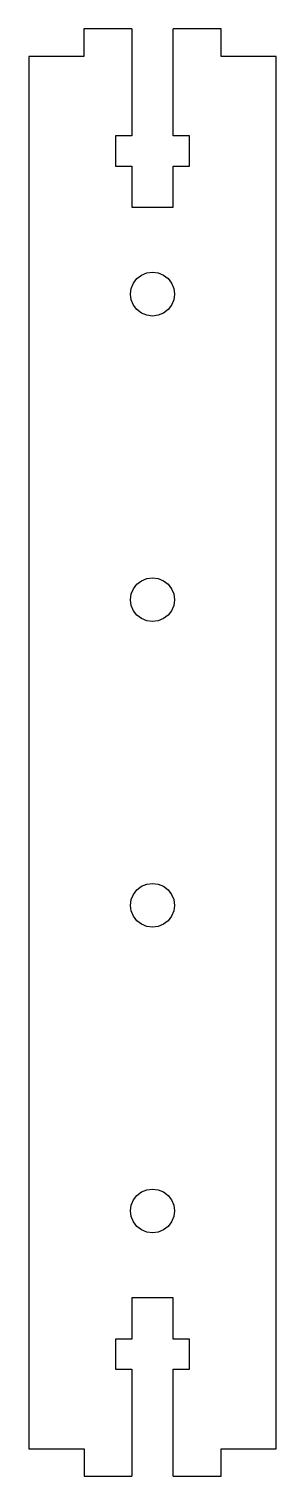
# Model space of a CAD drawing. Extents: x -306 to 306, y -184 to 184.
# Drawn here: x -209.8 to -191.8, y 78.6 to 184.2 of the extents above; entities that cross this region are included whole.
import ezdxf

# ---------------------------------------------------------------- set-up
doc = ezdxf.new("R2010")
doc.units = 0
doc.layers.get('0').update_dxf_attribs({"linetype": 'CONTINUOUS'})

msp = doc.modelspace()

# ---------------------------------------------------------------- linework, layer by layer
for p, q in [((-205.76, 184.18), (-205.76, 182.18)), ((-202.26, 184.18), (-205.76, 184.18)), ((-202.26, 184.18), (-202.26, 176.38)), ((-199.26, 176.38), (-199.26, 184.18)), ((-195.76, 184.18), (-199.26, 184.18)), ((-195.76, 182.18), (-195.76, 184.18)), ((-209.76, 182.18), (-209.76, 80.58)), ((-205.76, 182.18), (-209.76, 182.18)), ((-191.76, 182.18), (-195.76, 182.18)), ((-191.76, 80.58), (-191.76, 182.18)), ((-202.26, 176.38), (-203.46, 176.38)), ((-203.46, 176.38), (-203.46, 174.18)), ((-198.06, 176.38), (-199.26, 176.38)), ((-198.06, 174.18), (-198.06, 176.38)), ((-203.46, 174.18), (-202.26, 174.18)), ((-202.26, 174.18), (-202.26, 171.18)), ((-199.26, 171.18), (-199.26, 174.18)), ((-199.26, 174.18), (-198.06, 174.18)), ((-202.26, 171.18), (-199.26, 171.18)), ((-202.15, 165.63), (-201.89, 165.96)), ((-201.89, 165.96), (-201.56, 166.22)), ((-201.56, 166.22), (-201.17, 166.38)), ((-201.17, 166.38), (-200.76, 166.43)), ((-200.76, 166.43), (-200.35, 166.38)), ((-200.35, 166.38), (-199.96, 166.22)), ((-199.96, 166.22), (-199.63, 165.96)), ((-199.63, 165.96), (-199.37, 165.63)), ((-202.36, 164.83), (-202.31, 165.25)), ((-202.31, 164.42), (-202.36, 164.83)), ((-202.31, 165.25), (-202.15, 165.63)), ((-199.37, 165.63), (-199.21, 165.25)), ((-199.21, 165.25), (-199.16, 164.83)), ((-199.16, 164.83), (-199.21, 164.42)), ((-202.15, 164.03), (-202.31, 164.42)), ((-201.89, 163.7), (-202.15, 164.03)), ((-201.56, 163.45), (-201.89, 163.7)), ((-199.63, 163.7), (-199.96, 163.45)), ((-199.37, 164.03), (-199.63, 163.7)), ((-199.21, 164.42), (-199.37, 164.03)), ((-201.17, 163.29), (-201.56, 163.45)), ((-200.76, 163.23), (-201.17, 163.29)), ((-200.35, 163.29), (-200.76, 163.23)), ((-199.96, 163.45), (-200.35, 163.29)), ((-202.15, 143.33), (-201.89, 143.66)), ((-201.89, 143.66), (-201.56, 143.92)), ((-201.56, 143.92), (-201.17, 144.08)), ((-201.17, 144.08), (-200.76, 144.13)), ((-200.76, 144.13), (-200.35, 144.08)), ((-200.35, 144.08), (-199.96, 143.92)), ((-199.96, 143.92), (-199.63, 143.66)), ((-199.63, 143.66), (-199.37, 143.33)), ((-202.36, 142.53), (-202.31, 142.95)), ((-202.31, 142.95), (-202.15, 143.33)), ((-199.37, 143.33), (-199.21, 142.95)), ((-199.21, 142.95), (-199.16, 142.53)), ((-202.31, 142.12), (-202.36, 142.53)), ((-202.15, 141.73), (-202.31, 142.12)), ((-201.89, 141.4), (-202.15, 141.73)), ((-199.37, 141.73), (-199.63, 141.4)), ((-199.21, 142.12), (-199.37, 141.73)), ((-199.16, 142.53), (-199.21, 142.12)), ((-201.56, 141.15), (-201.89, 141.4)), ((-201.17, 140.99), (-201.56, 141.15)), ((-200.76, 140.93), (-201.17, 140.99)), ((-200.35, 140.99), (-200.76, 140.93)), ((-199.96, 141.15), (-200.35, 140.99)), ((-199.63, 141.4), (-199.96, 141.15)), ((-201.89, 121.36), (-201.56, 121.62)), ((-201.56, 121.62), (-201.17, 121.78)), ((-201.17, 121.78), (-200.76, 121.83)), ((-200.76, 121.83), (-200.35, 121.78)), ((-200.35, 121.78), (-199.96, 121.62)), ((-199.96, 121.62), (-199.63, 121.36)), ((-202.36, 120.23), (-202.31, 120.65)), ((-202.31, 120.65), (-202.15, 121.03)), ((-202.15, 121.03), (-201.89, 121.36)), ((-199.63, 121.36), (-199.37, 121.03)), ((-199.37, 121.03), (-199.21, 120.65)), ((-199.21, 120.65), (-199.16, 120.23)), ((-202.31, 119.82), (-202.36, 120.23)), ((-202.15, 119.43), (-202.31, 119.82)), ((-201.89, 119.1), (-202.15, 119.43)), ((-199.37, 119.43), (-199.63, 119.1)), ((-199.21, 119.82), (-199.37, 119.43)), ((-199.16, 120.23), (-199.21, 119.82)), ((-201.56, 118.85), (-201.89, 119.1)), ((-201.17, 118.69), (-201.56, 118.85)), ((-200.76, 118.63), (-201.17, 118.69)), ((-200.35, 118.69), (-200.76, 118.63)), ((-199.96, 118.85), (-200.35, 118.69)), ((-199.63, 119.1), (-199.96, 118.85)), ((-201.89, 99.06), (-201.56, 99.32)), ((-201.56, 99.32), (-201.17, 99.48)), ((-201.17, 99.48), (-200.76, 99.53)), ((-200.76, 99.53), (-200.35, 99.48)), ((-200.35, 99.48), (-199.96, 99.32)), ((-199.96, 99.32), (-199.63, 99.06)), ((-202.36, 97.93), (-202.31, 98.35)), ((-202.31, 98.35), (-202.15, 98.73)), ((-202.15, 98.73), (-201.89, 99.06)), ((-199.63, 99.06), (-199.37, 98.73)), ((-199.37, 98.73), (-199.21, 98.35)), ((-199.21, 98.35), (-199.16, 97.93)), ((-202.31, 97.52), (-202.36, 97.93)), ((-202.15, 97.13), (-202.31, 97.52)), ((-199.21, 97.52), (-199.37, 97.13)), ((-199.16, 97.93), (-199.21, 97.52)), ((-201.89, 96.8), (-202.15, 97.13)), ((-201.56, 96.55), (-201.89, 96.8)), ((-201.17, 96.39), (-201.56, 96.55)), ((-200.76, 96.33), (-201.17, 96.39)), ((-200.35, 96.39), (-200.76, 96.33)), ((-199.96, 96.55), (-200.35, 96.39)), ((-199.63, 96.8), (-199.96, 96.55)), ((-199.37, 97.13), (-199.63, 96.8)), ((-199.26, 91.58), (-202.26, 91.58)), ((-202.26, 91.58), (-202.26, 88.58)), ((-199.26, 88.58), (-199.26, 91.58)), ((-202.26, 88.58), (-203.46, 88.58)), ((-203.46, 88.58), (-203.46, 86.38)), ((-198.06, 88.58), (-199.26, 88.58)), ((-198.06, 86.38), (-198.06, 88.58)), ((-203.46, 86.38), (-202.26, 86.38)), ((-202.26, 86.38), (-202.26, 78.58)), ((-199.26, 78.58), (-199.26, 86.38)), ((-199.26, 86.38), (-198.06, 86.38)), ((-209.76, 80.58), (-205.75, 80.58)), ((-205.75, 80.58), (-205.75, 78.58)), ((-195.75, 80.58), (-191.76, 80.58)), ((-195.75, 78.58), (-195.75, 80.58)), ((-205.75, 78.58), (-202.26, 78.58)), ((-199.26, 78.58), (-195.75, 78.58))]:
    msp.add_line(p, q)

doc.saveas('drawing.dxf')
